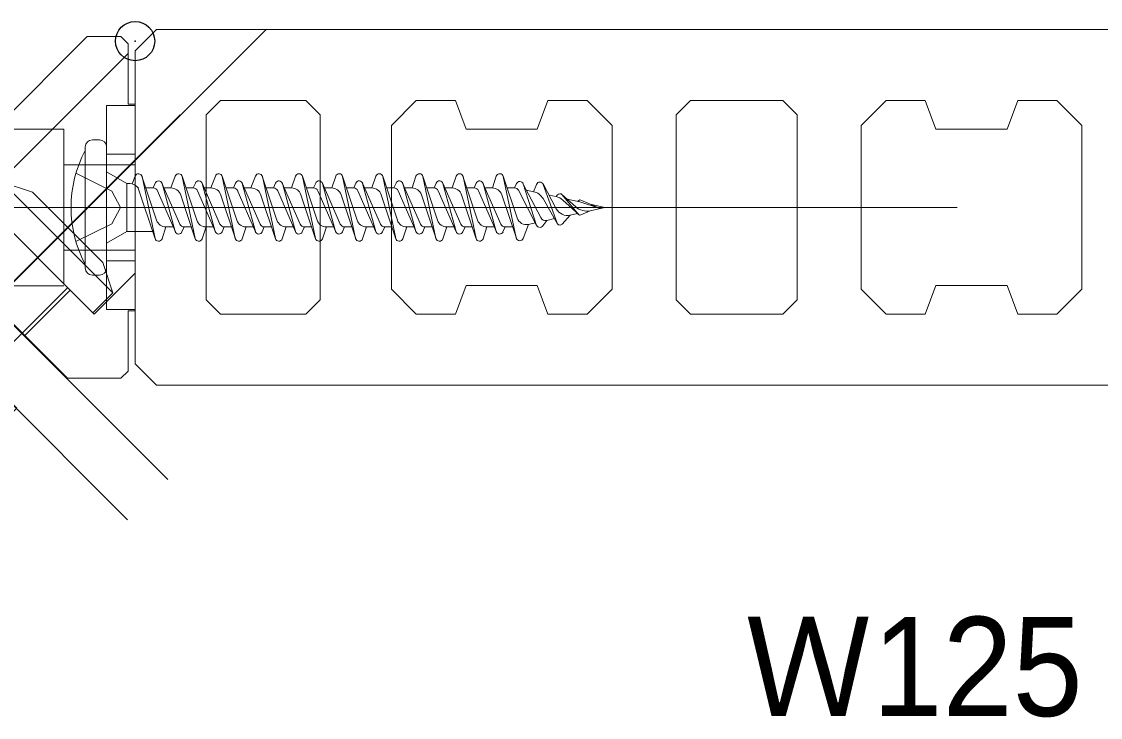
# Model space of a CAD drawing. Units: millimetres, scale not verified. Extents: x -1200 to 1200, y -500 to 500.
# Drawn here: x 121.83 to 136.98, y -396.65 to -386.88 of the extents above; entities that cross this region are included whole.
import ezdxf
from ezdxf.enums import TextEntityAlignment as Align

# ---------------------------------------------------------------- set-up
doc = ezdxf.new("R2010")
doc.units = ezdxf.units.MM
doc.header["$LTSCALE"] = 1.1
doc.header["$PDMODE"] = 32
doc.header["$PDSIZE"] = 0.55
for name, color, linetype, lineweight in [('0-0_一般', 7, 'Continuous', 9), ('0-4_ルーバー', 7, 'Continuous', 9), ('0-9_傾斜ピース', 7, 'Continuous', 9)]:
    doc.layers.add(name, color=color, linetype=linetype, lineweight=lineweight)
doc.layers.add('0-A_Defpoints', color=7, linetype='Continuous')
doc.styles.add('Osaka', font='')
doc.styles.get('Osaka').set_extended_font_data('Osaka')

# ---------------------------------------------------------------- blocks, each defined once
blk = doc.blocks.new('グループ-56-1')
at = {"layer": '0-4_ルーバー'}
for points in [[(119335.56, 167457.81), (119343.06, 167450.31), (120078.01, 167450.31), (120085.56, 167457.86), (120085.56, 167567.76), (120078.01, 167575.31), (119343.06, 167575.31), (119335.56, 167567.81)], [(119400.56, 167545.31), (119400.56, 167480.31), (119395.56, 167475.31), (119365.56, 167475.31), (119360.56, 167480.31), (119360.56, 167545.31), (119365.56, 167550.31), (119395.56, 167550.31)], [(119503.06, 167541.56), (119503.06, 167484.06), (119494.31, 167475.31), (119480.56, 167475.31), (119476.81, 167485.31), (119451.81, 167485.31), (119448.06, 167475.31), (119434.31, 167475.31), (119425.56, 167484.06), (119425.56, 167541.56), (119434.31, 167550.31), (119448.06, 167550.31), (119451.81, 167540.31), (119476.81, 167540.31), (119480.56, 167550.31), (119494.31, 167550.31)], [(119563.06, 167475.31), (119530.56, 167475.31), (119525.56, 167480.31), (119525.56, 167545.31), (119530.56, 167550.31), (119563.06, 167550.31), (119568.06, 167545.31), (119568.06, 167480.31)], [(119599.31, 167550.31), (119613.06, 167550.31), (119616.81, 167540.31), (119641.81, 167540.31), (119645.56, 167550.31), (119659.31, 167550.31), (119668.06, 167541.56), (119668.06, 167484.06), (119659.31, 167475.31), (119645.56, 167475.31), (119641.81, 167485.31), (119616.81, 167485.31), (119613.06, 167475.31), (119599.31, 167475.31), (119590.56, 167484.06), (119590.56, 167541.56)]]:
    blk.add_lwpolyline(points, close=True, dxfattribs=at)
blk = doc.blocks.new('グループ-860-1')
at = {"layer": '0-9_傾斜ピース'}
for p, q in [((119223.26, 167540.96), (119347.01, 167417.22)), ((119209.12, 167526.82), (119332.87, 167403.07))]:
    blk.add_line(p, q, dxfattribs=at)
blk = doc.blocks.new('グループ-861-1')
at = {"layer": '0-9_傾斜ピース'}
for p, q in [((119235.69, 167450.86), (119290.75, 167505.91)), ((119256.77, 167429.51), (119311.84, 167484.58)), ((119234.06, 167449.23), (119204.89, 167420.06)), ((119252.62, 167430.66), (119220.8, 167398.84)), ((119255.27, 167428.01), (119226.11, 167398.84)), ((119226.11, 167398.84), (119204.89, 167420.06))]:
    blk.add_line(p, q, dxfattribs=at)
for points in [[(119327.75, 167482.81), (119288.86, 167521.7), (119281.79, 167514.63), (119320.68, 167475.74)], [(119327.75, 167482.81), (119288.86, 167521.7), (119299.47, 167518.17), (119324.22, 167493.42)]]:
    blk.add_lwpolyline(points, close=True, dxfattribs=at)
for points in [[(119236.71, 167446.57), (119204.89, 167414.75), (119204.89, 167420.06)], [(119204.89, 167414.75), (119220.8, 167398.84), (119226.11, 167398.84)]]:
    blk.add_lwpolyline(points, dxfattribs=at)
blk = doc.blocks.new('グループ-862-1')
at = {"layer": '0-9_傾斜ピース'}
for p, q in [((119248.07, 167488.25), (119239.23, 167479.41)), ((119294.04, 167442.28), (119248.07, 167488.25)), ((119290.5, 167438.75), (119244.54, 167484.71)), ((119241.8, 167476.84), (119225.91, 167460.94)), ((119285.2, 167433.45), (119239.23, 167479.41)), ((119252.01, 167466.63), (119236.11, 167450.74)), ((119262.22, 167456.43), (119264.46, 167464.79)), ((119225.91, 167460.94), (119227.21, 167456.07)), ((119265.75, 167452.89), (119267.99, 167461.26)), ((119227.21, 167456.07), (119261.86, 167421.42)), ((119272.42, 167446.22), (119256.53, 167430.33)), ((119294.04, 167442.28), (119285.2, 167433.45))]:
    blk.add_line(p, q, dxfattribs=at)
blk.add_lwpolyline([(119282.63, 167436.01), (119266.73, 167420.12), (119261.86, 167421.42)], dxfattribs=at)
for centre, radius, start, end in [((119239.85, 167464.68), 14.43, 195, 255), ((119274.64, 167468.85), 42.57, 205.1809, 244.8191), ((119270.47, 167434.06), 14.43, 195, 255)]:
    blk.add_arc(centre, radius, start, end, dxfattribs=at)
blk = doc.blocks.new('グループ-863-1')
at = {"layer": '0-9_傾斜ピース'}
blk.add_line((119196.21, 167390.16), (119351.32, 167545.27), dxfattribs=at)
for name in ['グループ-861-1', 'グループ-862-1']:
    blk.add_blockref(name, (0, 0), dxfattribs=at)
blk = doc.blocks.new('グループ-864-1')
at = {"layer": '0-9_傾斜ピース'}
for p, q in [((119257.04, 167511.1), (119318.71, 167572.76)), ((119318.71, 167572.76), (119330.56, 167572.76)), ((119325.56, 167548.59), (119335.56, 167548.59)), ((119325.56, 167548.59), (119325.56, 167531.45)), ((119310.56, 167540.26), (119285.56, 167540.26)), ((119310.56, 167540.26), (119286.21, 167540.26)), ((119310.56, 167485.68), (119310.56, 167540.26)), ((119335.56, 167531.45), (119325.56, 167531.45)), ((119335.56, 167527.76), (119310.56, 167527.76)), ((119257.04, 167511.1), (119257.04, 167507.56)), ((119311.84, 167452.76), (119257.04, 167507.56)), ((119335.56, 167497.76), (119310.56, 167497.76)), ((119310.56, 167485.26), (119279.34, 167485.26)), ((119325.56, 167476.93), (119335.56, 167476.93)), ((119335.56, 167476.51), (119333.06, 167476.51))]:
    blk.add_line(p, q, dxfattribs=at)
for points in [[(119333.06, 167549.01), (119333.06, 167570.26), (119330.56, 167572.76)], [(119333.06, 167549.01), (119335.56, 167549.01), (119335.56, 167476.51)], [(119325.56, 167476.93), (119325.56, 167494.07), (119335.56, 167494.07)], [(119333.06, 167476.51), (119333.06, 167455.26), (119330.56, 167452.76), (119311.84, 167452.76)]]:
    blk.add_lwpolyline(points, dxfattribs=at)
blk = doc.blocks.new('グループ-865-1')
at = {"layer": '0-9_傾斜ピース'}
for p, q in [((119257.04, 167511.1), (119318.71, 167572.76)), ((119318.71, 167572.76), (119330.56, 167572.76)), ((119333.06, 167570.26), (119330.56, 167572.76)), ((119333.06, 167570.26), (119333.06, 167566.78)), ((119281.35, 167515.08), (119333.06, 167566.78)), ((119289.75, 167506.68), (119281.35, 167515.08)), ((119257.04, 167511.1), (119257.04, 167507.56)), ((119273.84, 167490.77), (119257.04, 167507.56)), ((119273.84, 167490.77), (119289.75, 167506.68)), ((119335.56, 167489.73), (119321.12, 167475.3)), ((119335.56, 167489.73), (119335.56, 167476.51)), ((119312.73, 167483.7), (119296.82, 167467.79)), ((119321.12, 167475.3), (119312.73, 167483.7)), ((119335.56, 167476.51), (119333.06, 167476.51)), ((119311.84, 167452.76), (119296.82, 167467.79))]:
    blk.add_line(p, q, dxfattribs=at)
blk.add_lwpolyline([(119333.06, 167476.51), (119333.06, 167455.26), (119330.56, 167452.76), (119311.84, 167452.76)], dxfattribs=at)
blk = doc.blocks.new('グループ-866-1')
at = {"layer": '0-9_傾斜ピース'}
for name in ['グループ-864-1', 'グループ-865-1']:
    blk.add_blockref(name, (0, 0), dxfattribs=at)
blk = doc.blocks.new('グループ-867-1')
at = {"layer": '0-9_傾斜ピース'}
for p, q in [((119196.15, 167389.84), (119381.57, 167575.26)), ((119624.24, 167512.76), (119271.56, 167512.76))]:
    blk.add_line(p, q, dxfattribs=at)
for name in ['グループ-866-1', 'グループ-863-1', 'グループ-860-1']:
    blk.add_blockref(name, (0, 0), dxfattribs=at)
blk = doc.blocks.new('グループ-1109-1')
at = {"layer": '0-9_傾斜ピース'}
for p, q in [((119318.06, 167491.51), (119318.06, 167534.01)), ((119323.06, 167536.51), (119320.56, 167536.51)), ((119325.56, 167491.51), (119325.56, 167534.01)), ((119325.56, 167525.26), (119332.66, 167521.16)), ((119314.79, 167524.76), (119327.37, 167518.49)), ((119334.53, 167521.04), (119335.57, 167523.79)), ((119337.95, 167523.74), (119343.11, 167508.27)), ((119342.56, 167501.92), (119337.99, 167523.6)), ((119348.08, 167519.61), (119349.66, 167523.79)), ((119352.04, 167523.74), (119357.2, 167508.27)), ((119356.65, 167501.92), (119352.08, 167523.6)), ((119362.18, 167519.61), (119363.76, 167523.79)), ((119366.14, 167523.74), (119371.3, 167508.27)), ((119370.75, 167501.92), (119366.18, 167523.6)), ((119376.23, 167519.61), (119377.81, 167523.79)), ((119380.2, 167523.74), (119385.36, 167508.27)), ((119384.81, 167501.92), (119380.24, 167523.6)), ((119390.52, 167519.61), (119391.9, 167523.74)), ((119394.3, 167523.74), (119399.46, 167508.27)), ((119398.91, 167501.92), (119394.34, 167523.6)), ((119404.62, 167519.61), (119406, 167523.74)), ((119408.4, 167523.74), (119413.56, 167508.27)), ((119413.01, 167501.92), (119408.44, 167523.6)), ((119418.72, 167519.61), (119420.1, 167523.74)), ((119422.5, 167523.74), (119427.66, 167508.27)), ((119427.11, 167501.92), (119422.54, 167523.6)), ((119432.82, 167519.61), (119434.2, 167523.74)), ((119436.6, 167523.74), (119441.76, 167508.27)), ((119441.21, 167501.92), (119436.64, 167523.6)), ((119446.92, 167519.61), (119448.3, 167523.74)), ((119450.7, 167523.74), (119455.86, 167508.27)), ((119455.31, 167501.92), (119450.74, 167523.6)), ((119461.02, 167519.61), (119462.4, 167523.74)), ((119464.8, 167523.75), (119469.72, 167509.1)), ((119469.41, 167502.09), (119464.84, 167523.61)), ((119327.37, 167518.49), (119330.42, 167512.76)), ((119333.78, 167521.16), (119332.66, 167521.16)), ((119336.68, 167519.53), (119342.6, 167501.78)), ((119339.33, 167519.61), (119341.88, 167519.61)), ((119341.88, 167519.61), (119342.64, 167521.35)), ((119343.31, 167518.78), (119349.68, 167504.17)), ((119344.95, 167521.35), (119351.26, 167506.9)), ((119349.62, 167504.34), (119345.01, 167521.18)), ((119345.71, 167519.61), (119348.08, 167519.61)), ((119345.72, 167519.61), (119348.27, 167519.61)), ((119353.42, 167519.61), (119355.97, 167519.61)), ((119355.97, 167519.61), (119356.73, 167521.35)), ((119357.47, 167518.63), (119363.78, 167504.17)), ((119359.05, 167521.35), (119365.36, 167506.9)), ((119363.72, 167504.34), (119359.11, 167521.18)), ((119359.81, 167519.61), (119362.18, 167519.61)), ((119359.81, 167519.61), (119362.36, 167519.61)), ((119367.52, 167519.61), (119370.07, 167519.61)), ((119370.07, 167519.61), (119370.83, 167521.35)), ((119371.4, 167518.94), (119377.84, 167504.17)), ((119373.11, 167521.35), (119379.42, 167506.9)), ((119377.78, 167504.34), (119373.17, 167521.18)), ((119373.87, 167519.61), (119376.23, 167519.61)), ((119373.91, 167519.61), (119376.46, 167519.61)), ((119381.58, 167519.61), (119384.13, 167519.61)), ((119384.13, 167519.61), (119384.89, 167521.35)), ((119385.63, 167518.63), (119391.94, 167504.17)), ((119387.21, 167521.35), (119393.52, 167506.9)), ((119391.88, 167504.34), (119387.27, 167521.18)), ((119387.97, 167519.61), (119390.52, 167519.61)), ((119395.68, 167519.61), (119398.23, 167519.61)), ((119398.23, 167519.61), (119398.99, 167521.35)), ((119399.73, 167518.63), (119406.04, 167504.17)), ((119401.31, 167521.35), (119407.62, 167506.9)), ((119405.98, 167504.34), (119401.37, 167521.18)), ((119402.07, 167519.61), (119404.62, 167519.61)), ((119409.78, 167519.61), (119412.33, 167519.61)), ((119412.33, 167519.61), (119413.09, 167521.35)), ((119413.83, 167518.63), (119420.14, 167504.17)), ((119415.41, 167521.35), (119421.72, 167506.9)), ((119420.08, 167504.34), (119415.47, 167521.18)), ((119416.17, 167519.61), (119418.72, 167519.61)), ((119423.88, 167519.61), (119426.43, 167519.61)), ((119426.43, 167519.61), (119427.19, 167521.35)), ((119427.93, 167518.63), (119434.24, 167504.17)), ((119429.51, 167521.35), (119435.82, 167506.9)), ((119434.18, 167504.34), (119429.57, 167521.18)), ((119430.27, 167519.61), (119432.82, 167519.61)), ((119437.98, 167519.61), (119440.53, 167519.61)), ((119440.53, 167519.61), (119441.29, 167521.35)), ((119442.03, 167518.63), (119448.34, 167504.17)), ((119443.61, 167521.35), (119449.92, 167506.9)), ((119448.28, 167504.34), (119443.67, 167521.18)), ((119444.37, 167519.61), (119446.92, 167519.61)), ((119452.08, 167519.61), (119454.63, 167519.61)), ((119454.63, 167519.61), (119455.39, 167521.35)), ((119456.13, 167518.63), (119462.44, 167504.17)), ((119464.01, 167506.91), (119457.71, 167521.35)), ((119462.38, 167504.34), (119457.77, 167521.18)), ((119458.47, 167519.61), (119461.02, 167519.61)), ((119468.81, 167519.61), (119466.19, 167519.61)), ((119468.81, 167519.61), (119469.49, 167521.14)), ((119470.18, 167518.78), (119476.57, 167506.47)), ((119471.77, 167521.21), (119478.01, 167509.21)), ((119476.57, 167506.47), (119471.85, 167521.02)), ((119472.99, 167518.87), (119475.52, 167518.31)), ((119475.52, 167518.31), (119476.52, 167520.88)), ((119478.82, 167521.02), (119483.47, 167512.32)), ((119483.74, 167507.3), (119478.89, 167520.85)), ((119351.59, 167517.08), (119356.69, 167501.78)), ((119365.69, 167517.08), (119370.79, 167501.78)), ((119379.75, 167517.08), (119384.85, 167501.78)), ((119393.79, 167517.25), (119398.95, 167501.78)), ((119407.89, 167517.25), (119413.05, 167501.78)), ((119421.99, 167517.25), (119427.15, 167501.78)), ((119436.09, 167517.25), (119441.25, 167501.78)), ((119450.19, 167517.25), (119455.35, 167501.78)), ((119464.31, 167517.25), (119469.45, 167501.95)), ((119478.84, 167515.87), (119483.82, 167507.13)), ((119480.9, 167517.12), (119483.43, 167516.56)), ((119483.43, 167516.56), (119483.9, 167517.17)), ((119490.31, 167512.96), (119485.46, 167517.31)), ((119485.57, 167517.2), (119491.3, 167510.32)), ((119491.36, 167510.26), (119485.75, 167515.36)), ((119490.96, 167514.89), (119491.35, 167515.26)), ((119492.06, 167515.38), (119498.85, 167512.38)), ((119495.4, 167513.9), (119500.56, 167512.76)), ((119327.37, 167507.04), (119330.42, 167512.76)), ((119488.38, 167510.06), (119490.95, 167510.63)), ((119492.06, 167510.14), (119495.4, 167511.62)), ((119495.4, 167511.62), (119500.56, 167512.76)), ((119314.79, 167500.76), (119327.37, 167507.04)), ((119473.75, 167506.82), (119471.83, 167501.89)), ((119473.75, 167506.82), (119476.12, 167507.34)), ((119480.11, 167508.23), (119478.73, 167506.31)), ((119480.11, 167508.23), (119482.85, 167508.83)), ((119488.38, 167510.06), (119485.54, 167506.94)), ((119325.56, 167500.26), (119332.66, 167504.36)), ((119346.38, 167505.91), (119345, 167501.78)), ((119346.38, 167505.91), (119348.92, 167505.91)), ((119352.76, 167505.91), (119352, 167504.17)), ((119352.76, 167505.91), (119355.31, 167505.91)), ((119360.47, 167505.91), (119359.09, 167501.78)), ((119359.71, 167505.91), (119363.02, 167505.91)), ((119366.86, 167505.91), (119366.1, 167504.17)), ((119366.86, 167505.91), (119369.41, 167505.91)), ((119374.57, 167505.91), (119373.19, 167501.78)), ((119373.77, 167505.91), (119377.08, 167505.91)), ((119380.92, 167505.91), (119380.16, 167504.17)), ((119380.92, 167505.91), (119383.47, 167505.91)), ((119388.63, 167505.91), (119387.25, 167501.78)), ((119388.63, 167505.91), (119391.18, 167505.91)), ((119395.02, 167505.91), (119394.26, 167504.17)), ((119395.02, 167505.91), (119397.57, 167505.91)), ((119402.73, 167505.91), (119401.35, 167501.78)), ((119402.73, 167505.91), (119405.28, 167505.91)), ((119409.12, 167505.91), (119408.36, 167504.17)), ((119409.12, 167505.91), (119411.67, 167505.91)), ((119416.83, 167505.91), (119415.45, 167501.78)), ((119416.83, 167505.91), (119419.38, 167505.91)), ((119423.22, 167505.91), (119422.46, 167504.17)), ((119423.22, 167505.91), (119425.77, 167505.91)), ((119430.93, 167505.91), (119429.55, 167501.78)), ((119430.93, 167505.91), (119433.48, 167505.91)), ((119437.32, 167505.91), (119436.56, 167504.17)), ((119437.32, 167505.91), (119439.87, 167505.91)), ((119445.03, 167505.91), (119443.65, 167501.78)), ((119445.03, 167505.91), (119447.58, 167505.91)), ((119451.42, 167505.91), (119450.66, 167504.17)), ((119451.42, 167505.91), (119453.97, 167505.91)), ((119459.13, 167505.91), (119457.75, 167501.78)), ((119459.13, 167505.91), (119461.68, 167505.91)), ((119465.53, 167505.91), (119464.76, 167504.17)), ((119465.53, 167505.91), (119468.12, 167505.91)), ((119320.56, 167489.01), (119323.06, 167489.01))]:
    blk.add_line(p, q, dxfattribs=at)
for points in [[(119341.74, 167504.36), (119332.66, 167504.36), (119332.66, 167521.16)], [(119487.24, 167515.71), (119491.8, 167514.7), (119498.85, 167512.38)]]:
    blk.add_lwpolyline(points, dxfattribs=at)
for centre, radius, start, end in [((119320.56, 167534.01), 2.5, 90, 180), ((119323.06, 167534.01), 2.5, 0, 90), ((119355.56, 167512.76), 42.5, 151.9275, 208.0725), ((119336.75, 167523.34), 1.27, 11.8951, 159.3065), ((119343.79, 167520.84), 1.27, 15.2955, 164.7045), ((119350.84, 167523.34), 1.27, 11.8951, 159.3065), ((119357.89, 167520.84), 1.27, 15.2955, 156.4349), ((119364.94, 167523.34), 1.27, 11.8951, 159.3065), ((119371.99, 167520.84), 1.27, 15.2955, 156.4349), ((119379, 167523.34), 1.27, 11.8951, 159.3065), ((119386.05, 167520.84), 1.27, 15.2955, 156.4349), ((119393.1, 167523.34), 1.27, 11.8951, 161.5761), ((119400.15, 167520.84), 1.27, 15.2955, 156.4349), ((119407.2, 167523.34), 1.27, 11.8951, 161.5761), ((119414.25, 167520.84), 1.27, 15.2955, 156.4349), ((119421.3, 167523.34), 1.27, 11.8951, 161.5761), ((119428.35, 167520.84), 1.27, 15.2955, 156.4349), ((119435.4, 167523.34), 1.27, 11.8951, 161.5761), ((119442.45, 167520.84), 1.27, 15.2955, 156.4349), ((119449.5, 167523.34), 1.27, 11.8951, 161.5761), ((119456.55, 167520.84), 1.27, 15.2955, 156.4349), ((119463.6, 167523.34), 1.27, 11.9876, 161.5761), ((119470.65, 167520.62), 1.27, 17.9663, 156.1481), ((119477.7, 167520.42), 1.27, 19.6919, 158.6831), ((119333.62, 167517.46), 3.71, 34.1152, 90), ((119341.88, 167517.97), 1.64, 23.5651, 90), ((119348.08, 167515.91), 3.71, 18.4239, 90), ((119355.97, 167517.97), 1.64, 23.5651, 90), ((119362.18, 167515.91), 3.71, 18.4239, 90), ((119370.07, 167517.97), 1.64, 23.5651, 90), ((119376.23, 167515.91), 3.71, 18.4239, 90), ((119384.13, 167517.97), 1.64, 23.5651, 90), ((119390.52, 167516.16), 3.45, 18.4239, 90), ((119398.23, 167517.97), 1.64, 23.5651, 90), ((119404.62, 167516.16), 3.45, 18.4239, 90), ((119412.33, 167517.97), 1.64, 23.5651, 90), ((119418.72, 167516.16), 3.45, 18.4239, 90), ((119426.43, 167517.97), 1.64, 23.5651, 90), ((119432.82, 167516.16), 3.45, 18.4239, 90), ((119440.53, 167517.97), 1.64, 23.5651, 90), ((119446.92, 167516.16), 3.45, 18.4239, 90), ((119454.63, 167517.97), 1.64, 23.5651, 90), ((119461.02, 167516.14), 3.47, 18.5648, 90), ((119468.81, 167518.08), 1.53, 27.4452, 90), ((119474.41, 167513.34), 5.09, 29.7006, 77.5), ((119482.33, 167511.59), 5.09, 47.7278, 77.5), ((119484.75, 167516.52), 1.07, 39.766, 142.366), ((119491.8, 167514.78), 0.653, 66.1672, 132.914), ((119487.42, 167514.43), 4.48, 208.1432, 282.5), ((119494.16, 167517.24), 5.76, 228.0402, 282.5), ((119491.8, 167510.74), 0.653, 219.766, 293.8328), ((119346.38, 167509.36), 3.45, 198.4239, 270), ((119352.76, 167507.55), 1.64, 203.5651, 270), ((119360.47, 167509.36), 3.45, 198.4239, 270), ((119366.86, 167507.55), 1.64, 203.5651, 270), ((119374.57, 167509.36), 3.45, 198.4239, 270), ((119380.92, 167507.55), 1.64, 203.5651, 270), ((119388.63, 167509.36), 3.45, 198.4239, 270), ((119395.02, 167507.55), 1.64, 203.5651, 270), ((119402.73, 167509.36), 3.45, 198.4239, 270), ((119409.12, 167507.55), 1.64, 203.5651, 270), ((119416.83, 167509.36), 3.45, 198.4239, 270), ((119423.22, 167507.55), 1.64, 203.5651, 270), ((119430.93, 167509.36), 3.45, 198.4239, 270), ((119437.32, 167507.55), 1.64, 203.5651, 270), ((119445.03, 167509.36), 3.45, 198.4239, 270), ((119451.42, 167507.55), 1.64, 203.5651, 270), ((119459.13, 167509.36), 3.45, 198.4239, 270), ((119465.53, 167507.57), 1.66, 203.5651, 270), ((119473, 167510.2), 3.46, 198.5648, 282.5), ((119477.7, 167507.05), 1.27, 188.4874, 324.2893), ((119479.69, 167510.08), 1.9, 207.4452, 282.5), ((119484.75, 167507.66), 1.07, 199.6919, 317.6833), ((119350.84, 167504.68), 1.27, 195.2955, 336.4349), ((119364.94, 167504.68), 1.27, 195.2955, 336.4349), ((119379, 167504.68), 1.27, 195.2955, 336.4349), ((119393.1, 167504.68), 1.27, 195.2955, 336.4349), ((119407.2, 167504.68), 1.27, 195.2955, 336.4349), ((119421.3, 167504.68), 1.27, 195.2955, 336.4349), ((119435.4, 167504.68), 1.27, 195.2955, 336.4349), ((119449.5, 167504.68), 1.27, 195.2955, 336.4349), ((119463.6, 167504.68), 1.27, 195.2955, 336.1481), ((119343.8, 167502.18), 1.27, 191.8951, 341.5761), ((119357.89, 167502.18), 1.27, 191.8951, 341.5761), ((119371.99, 167502.18), 1.27, 191.8951, 341.5761), ((119386.05, 167502.18), 1.27, 191.8951, 341.5761), ((119400.15, 167502.18), 1.27, 191.8951, 341.5761), ((119414.25, 167502.18), 1.27, 191.8951, 341.5761), ((119428.35, 167502.18), 1.27, 191.8951, 341.5761), ((119442.45, 167502.18), 1.27, 191.8951, 341.5761), ((119456.55, 167502.18), 1.27, 191.8951, 341.5761), ((119470.65, 167502.35), 1.27, 191.9876, 338.683), ((119320.56, 167491.51), 2.5, 180, 270), ((119323.06, 167491.51), 2.5, 270, 0)]:
    blk.add_arc(centre, radius, start, end, dxfattribs=at)
blk = doc.blocks.new('グループ-1110-1')
at = {"layer": '0-9_傾斜ピース'}
blk.add_blockref('グループ-1109-1', (0, 0), dxfattribs=at)

msp = doc.modelspace()

# ---------------------------------------------------------------- linework, layer by layer
at = {"layer": '0-A_Defpoints'}
msp.add_point((123.422, -387.153), dxfattribs=at)

# ---------------------------------------------------------------- block references
at = {"layer": '0-4_ルーバー', "xscale": 0.04, "yscale": 0.04}
msp.add_blockref('グループ-56-1', (-4650, -7090), dxfattribs=at)
at = {"layer": '0-9_傾斜ピース', "xscale": 0.04, "yscale": 0.04}
for name in ['グループ-867-1', 'グループ-1110-1']:
    msp.add_blockref(name, (-4650, -7090), dxfattribs=at)

# ---------------------------------------------------------------- texts
at = {"layer": '0-0_一般', "style": 'Osaka', "width": 0.95}
msp.add_text('Ｗ125', height=1.393, dxfattribs=at).set_placement((131.977, -397.052), align=Align.BOTTOM_LEFT)

doc.saveas('drawing.dxf')
